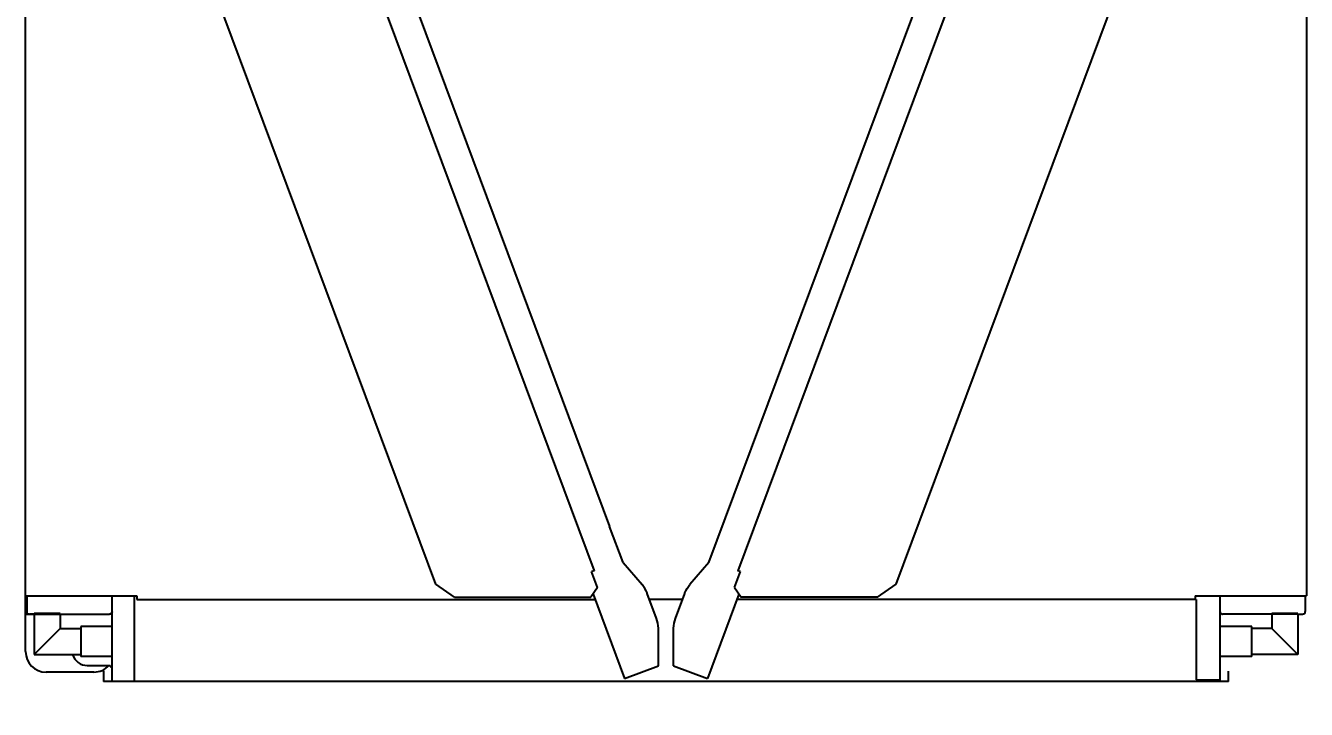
# Model space of a CAD drawing. Header units: millimetres. Extents: x 17046 to 32328, y 18593 to 29476.
# Drawn here: x 17728.3 to 17822, y 18890.6 to 18940.7 of the extents above; entities that cross this region are included whole.
import ezdxf

# ---------------------------------------------------------------- set-up
doc = ezdxf.new("R2010")
doc.units = ezdxf.units.MM
doc.header["$LTSCALE"] = 5
doc.layers.add('RECIRCULATION-CONTROL', color=3, linetype='Continuous')
doc.layers.add('UNIT', color=6, linetype='Continuous')
doc.styles.add('SUBMITTAL', font='romans.shx', dxfattribs={"width": 0.75})
doc.dimstyles.new('SUBMITTAL', dxfattribs={"dimtxt": 0.09375, "dimasz": 0.09375, "dimexe": 0.03125, "dimexo": 0.0625, "dimgap": 0.0625, "dimtad": 0, "dimdec": 4, "dimzin": 4, "dimdsep": 46, "dimlunit": 4, "dimtxsty": 'SUBMITTAL', "dimcen": 0.09375, "dimclre": 6, "dimadec": 0, "dimazin": 0, "dimtfac": 1, "dimtdec": 0, "dimtofl": 0, "dimtmove": 0, "dimatfit": 3, "dimfxl": 0, "dimfrac": 2, "dimtolj": 1, "dimtzin": 4, "dimarcsym": 0})

# ---------------------------------------------------------------- blocks, each defined once
blk = doc.blocks.new('*D37')
at = {"layer": 'UNIT', "color": 6, "lineweight": -2}
for p, q in [((17733.959, 18889.843), (17733.959, 18849.843)), ((17816.334, 18889.843), (17816.334, 18849.843))]:
    blk.add_line(p, q, dxfattribs=at)
at = {"layer": 'UNIT', "color": 3, "lineweight": -2}
for p, q in [((17738.889, 18852.66), (17750.998, 18852.66)), ((17811.405, 18852.66), (17799.295, 18852.66))]:
    blk.add_line(p, q, dxfattribs=at)
at = {"layer": 'UNIT', "color": 3}
for points in [[(17738.889, 18853.481), (17738.889, 18851.838), (17733.959, 18852.66)], [(17811.405, 18853.481), (17811.405, 18851.838), (17816.334, 18852.66)]]:
    blk.add_solid(points, dxfattribs=at)
at = {"layer": 'UNIT', "color": 3, "insert": (17775.147, 18852.66), "char_height": 4.9294, "attachment_point": 5, "style": 'SUBMITTAL'}
blk.add_mtext('\\A1;6\'-10 3/8"', dxfattribs=at)

msp = doc.modelspace()

# ---------------------------------------------------------------- linework, layer by layer
at = {"layer": 'RECIRCULATION-CONTROL'}
for p, q in [((17728.2532, 18894.8535), (17728.2532, 18898.9392)), ((17728.2532, 18897.5934), (17728.8834, 18897.5934)), ((17728.8834, 18897.6339), (17728.8834, 18894.634)), ((17730.7849, 18897.6339), (17730.7849, 18896.5355)), ((17819.5084, 18897.6339), (17819.5084, 18896.5355)), ((17821.4099, 18897.6339), (17819.5084, 18897.6339)), ((17821.4099, 18897.6339), (17821.4099, 18894.634)), ((17730.7849, 18896.5355), (17728.8834, 18894.634)), ((17730.7849, 18896.5355), (17732.2849, 18896.5355)), ((17732.2849, 18896.6871), (17732.2849, 18894.4824)), ((17734.5842, 18896.6871), (17732.2849, 18896.6871)), ((17818.0349, 18896.6871), (17815.7092, 18896.6871)), ((17818.0349, 18894.4824), (17818.0349, 18896.6871)), ((17819.5084, 18896.5355), (17818.0349, 18896.5355)), ((17821.4099, 18894.634), (17819.5084, 18896.5355)), ((17728.8834, 18894.634), (17732.2849, 18894.634)), ((17734.5842, 18894.4824), (17732.2849, 18894.4824)), ((17818.0349, 18894.4824), (17815.7092, 18894.4824)), ((17821.4099, 18894.634), (17818.0349, 18894.634)), ((17732.7718, 18893.8397), (17734.4461, 18893.8397)), ((17733.2532, 18893.3535), (17729.7532, 18893.3535))]:
    msp.add_line(p, q, dxfattribs=at)
for centre, radius, start, end in [((17729.7532, 18894.8535), 1.5, 180, 270), ((17732.7535, 18894.9383), 1.0988, 196.082201, 270.957368), ((17733.2532, 18894.8535), 1.5, 270, 317.479573), ((17734.5839, 18893.8397), 0.1378, 180, 270.106312)]:
    msp.add_arc(centre, radius, start, end, dxfattribs=at)
msp.add_ellipse((17729.8342, 18897.6339), major_axis=(-0.9508, 0), ratio=0.0053095, start_param=3.1415927, end_param=6.2831853, dxfattribs=at)
at = {"layer": 'UNIT'}
for p, q in [((17728.2532, 18898.9392), (17728.2532, 18973.3122)), ((17822.0401, 18973.3122), (17822.0401, 18898.9392)), ((17744.1824, 18969.6998), (17769.8854, 18900.773)), ((17806.1092, 18969.7005), (17780.4086, 18900.7727)), ((17748.0471, 18965.6181), (17771.019, 18904.0129)), ((17778.2895, 18901.3748), (17802.2462, 18965.6181)), ((17758.2816, 18899.7821), (17733.7789, 18965.49)), ((17792.0126, 18899.7822), (17816.4743, 18965.3875)), ((17772.0038, 18901.3748), (17771.0205, 18904.0119)), ((17772.0038, 18901.3748), (17773.3924, 18899.7718)), ((17778.2895, 18901.3748), (17776.9009, 18899.7718)), ((17769.8854, 18900.773), (17769.699, 18900.7034)), ((17770.1357, 18899.5322), (17769.699, 18900.7034)), ((17780.1584, 18899.5319), (17780.5951, 18900.7032)), ((17780.5951, 18900.7032), (17780.4086, 18900.7727)), ((17759.6536, 18898.8294), (17758.2816, 18899.7821)), ((17770.1357, 18899.5322), (17769.6478, 18898.8295)), ((17769.8018, 18899.0513), (17772.1051, 18892.8745)), ((17774.4573, 18897.2738), (17773.7714, 18899.1132)), ((17775.836, 18897.2738), (17776.5219, 18899.1132)), ((17780.4917, 18899.052), (17778.1882, 18892.8745)), ((17780.1584, 18899.5319), (17780.6464, 18898.8292)), ((17790.6405, 18898.8295), (17792.0126, 18899.7822)), ((17728.2532, 18898.9392), (17736.4077, 18898.9392)), ((17728.3342, 18898.9392), (17728.3342, 18897.7917)), ((17734.5842, 18892.6597), (17734.5842, 18898.9392)), ((17736.2092, 18898.9392), (17736.2092, 18892.6597)), ((17736.4077, 18898.9392), (17736.4077, 18898.6597)), ((17736.4077, 18898.6597), (17769.9479, 18898.6597)), ((17759.6536, 18898.8294), (17769.6478, 18898.8295)), ((17776.3528, 18898.6597), (17773.9405, 18898.6597)), ((17813.9592, 18898.6597), (17780.3454, 18898.6597)), ((17790.6405, 18898.8295), (17780.6464, 18898.8292)), ((17813.8856, 18898.9392), (17822.0401, 18898.9392)), ((17813.8856, 18898.9392), (17813.8856, 18898.6597)), ((17813.9592, 18898.6597), (17813.9592, 18892.7832)), ((17815.7092, 18898.9392), (17815.7092, 18892.6597)), ((17821.9592, 18898.9392), (17821.9592, 18897.7917)), ((17728.8834, 18897.5934), (17728.5327, 18897.5934)), ((17728.8834, 18897.5934), (17734.3856, 18897.5934)), ((17821.4099, 18897.5934), (17815.9077, 18897.5934)), ((17821.4099, 18897.5934), (17821.7606, 18897.5934)), ((17774.602, 18893.8056), (17774.602, 18896.5279)), ((17775.6913, 18893.8056), (17775.6913, 18896.5279)), ((17733.9592, 18893.4097), (17733.9592, 18892.6597)), ((17772.1051, 18892.8745), (17774.602, 18893.8056)), ((17775.6913, 18893.8056), (17778.1882, 18892.8745)), ((17816.3342, 18892.6597), (17816.3342, 18893.4097)), ((17816.3342, 18892.6597), (17733.9592, 18892.6597)), ((17813.9592, 18892.7832), (17815.7092, 18892.7832))]:
    msp.add_line(p, q, dxfattribs=at)
for centre, start, end in [((17728.5308, 18897.79), 179.499578, 270.57135), ((17821.7625, 18897.79), 269.42865, 0.500422)]:
    msp.add_arc(centre, 0.1966, start, end, dxfattribs=at)
for points, knots in [([(17773.7714, 18899.1132), (17773.767, 18899.1249), (17773.7625, 18899.1366), (17773.7579, 18899.1483), (17773.6704, 18899.3689), (17773.5336, 18899.5712), (17773.3924, 18899.7718)], [-1, -1, -1, -1, -0.94980897, -0.94980897, -0.94980897, 0, 0, 0, 0]), ([(17776.5219, 18899.1132), (17776.5263, 18899.1249), (17776.5308, 18899.1366), (17776.5354, 18899.1483), (17776.6229, 18899.3689), (17776.7597, 18899.5712), (17776.9009, 18899.7718)], [-1, -1, -1, -1, -0.94980897, -0.94980897, -0.94980897, 0, 0, 0, 0]), ([(17734.5842, 18897.7917), (17734.5842, 18897.7321), (17734.5556, 18897.6731), (17734.5087, 18897.6361), (17734.4739, 18897.6086), (17734.4296, 18897.5933), (17734.3852, 18897.5934)], [-1, -1, -1, -1, -0.4265147, -0.4265147, -0.4265147, 0, 0, 0, 0]), ([(17774.602, 18896.5279), (17774.6007, 18896.5408), (17774.5994, 18896.5537), (17774.5981, 18896.5666), (17774.5733, 18896.8106), (17774.5402, 18897.0515), (17774.4573, 18897.2738)], [-1, -1, -1, -1, -0.94980897, -0.94980897, -0.94980897, 0, 0, 0, 0]), ([(17775.6913, 18896.5279), (17775.6926, 18896.5408), (17775.6939, 18896.5537), (17775.6952, 18896.5666), (17775.72, 18896.8106), (17775.7531, 18897.0515), (17775.836, 18897.2738)], [-1, -1, -1, -1, -0.94980897, -0.94980897, -0.94980897, 0, 0, 0, 0]), ([(17815.7092, 18897.7917), (17815.7092, 18897.7321), (17815.7377, 18897.6731), (17815.7846, 18897.6361), (17815.8194, 18897.6086), (17815.8637, 18897.5933), (17815.9082, 18897.5934)], [-1, -1, -1, -1, -0.4265147, -0.4265147, -0.4265147, 0, 0, 0, 0])]:
    msp.add_open_spline(points, degree=3, knots=knots, dxfattribs=at)
for points in [[(17728.5323, 18897.5934), (17728.5326, 18897.5934), (17728.5329, 18897.5934), (17728.5332, 18897.5934)], [(17734.386, 18897.5934), (17734.3857, 18897.5934), (17734.3854, 18897.5934), (17734.3852, 18897.5934)], [(17815.9073, 18897.5934), (17815.9076, 18897.5934), (17815.9079, 18897.5934), (17815.9082, 18897.5934)], [(17815.9073, 18897.5934), (17815.9076, 18897.5934), (17815.9079, 18897.5934), (17815.9082, 18897.5934)], [(17821.761, 18897.5934), (17821.7607, 18897.5934), (17821.7604, 18897.5934), (17821.7602, 18897.5934)]]:
    msp.add_open_spline(points, degree=3, dxfattribs=at)

# ---------------------------------------------------------------- dimensions: what is measured, and where the dimension line sits
at = {"layer": 'UNIT', "color": 3}
dim = msp.add_linear_dim(base=(17816.3342, 18852.6597), p1=(17733.9592, 18892.6597), p2=(17816.3342, 18892.6597), dimstyle='SUBMITTAL', override={"dimscale": 70.42, "dimtxt": 0.07, "dimasz": 0.07, "dimexe": 0.04, "dimexo": 0.04, "dimgap": 0.03125, "dimdec": 3, "dimzin": 3, "dimclrd": 3, "dimclrt": 3, "dimtdec": 3, "dimtix": 1}, dxfattribs=at)
dim.commit()
dim.dimension.update_dxf_attribs({"geometry": '*D37', "text_midpoint": (17775.1467, 18852.6597), "dimtype": 160})

doc.saveas('drawing.dxf')
